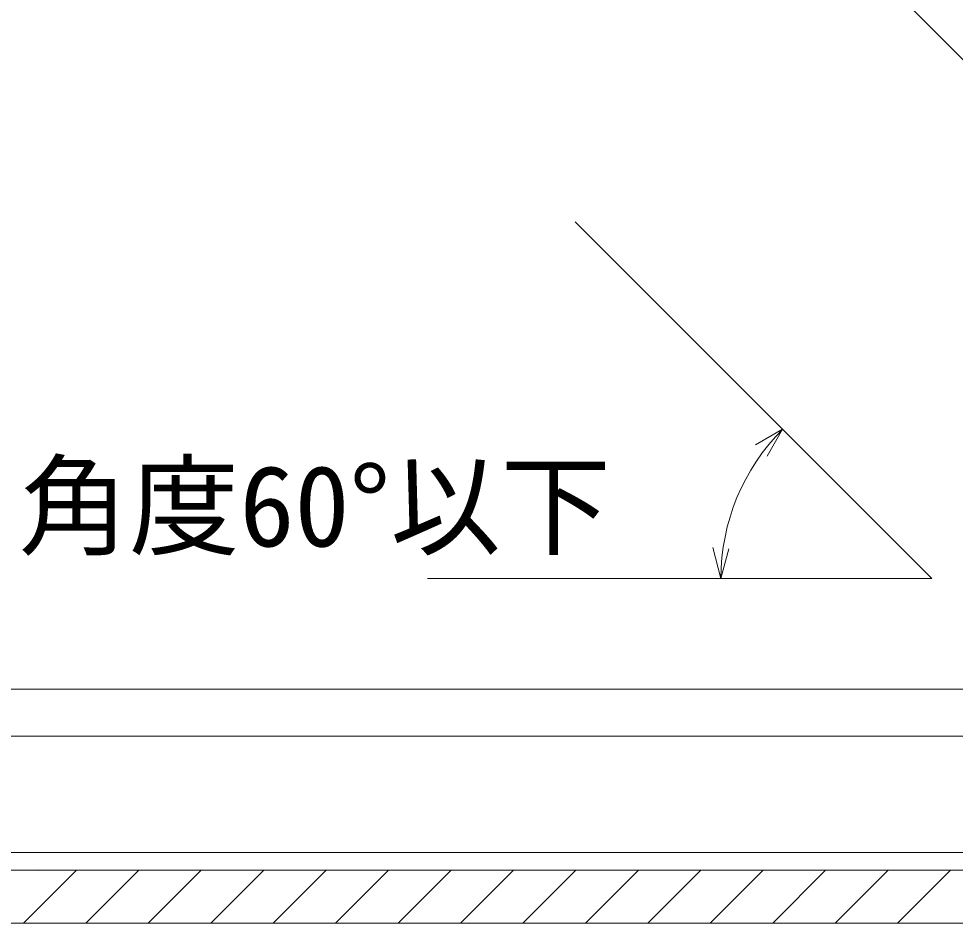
# Model space of a CAD drawing. Units: millimetres at full size, sheet at 1:10; details may follow other scales. Extents: x -2077 to 2023, y -1433 to 1417.
# Drawn here: x 391.1 to 603.2, y -1080.5 to -875.7 of the extents above; entities that cross this region are included whole.
import ezdxf
from ezdxf.enums import TextEntityAlignment as Align

# ---------------------------------------------------------------- set-up
doc = ezdxf.new("R2010")
doc.units = ezdxf.units.MM
doc.header["$LTSCALE"] = 10
doc.layers.add('1-0_断面', color=7, linetype='Continuous', lineweight=9)
doc.layers.add('1-2_文字', color=7, linetype='Continuous', lineweight=9)
doc.styles.add('ＭＳ ゴシック', font='')
doc.styles.get('ＭＳ ゴシック').set_extended_font_data('MS Gothic')

msp = doc.modelspace()

# ---------------------------------------------------------------- linework, layer by layer
at = {"layer": '1-0_断面'}
for p, q in [((663.68, -943.66), (516.82, -796.8)), ((-196.87, -1027.48), (618.4, -1027.48)), ((-196.9, -1038.08), (1613.19, -1038.08)), ((1722.07, -1064.48), (-316.22, -1064.48)), ((1722.07, -1068.48), (-316.22, -1068.48)), ((392.14, -1080.48), (404.14, -1068.48)), ((395.49, -1068.52), (395.53, -1068.48)), ((406.28, -1080.48), (418.28, -1068.48)), ((420.42, -1080.48), (432.42, -1068.48)), ((434.56, -1080.48), (446.56, -1068.48)), ((448.71, -1080.48), (460.71, -1068.48)), ((462.85, -1080.48), (474.85, -1068.48)), ((476.99, -1080.48), (488.99, -1068.48)), ((491.13, -1080.48), (503.13, -1068.48)), ((505.27, -1080.48), (517.27, -1068.48)), ((519.42, -1080.48), (531.42, -1068.48)), ((533.56, -1080.48), (545.56, -1068.48)), ((547.7, -1080.48), (559.7, -1068.48)), ((551.05, -1068.52), (551.1, -1068.48)), ((561.84, -1080.48), (573.84, -1068.48)), ((575.99, -1080.48), (587.99, -1068.48)), ((590.13, -1080.48), (602.13, -1068.48)), ((1722.07, -1080.48), (-316.22, -1080.48))]:
    msp.add_line(p, q, dxfattribs=at)
at = {"layer": '1-2_文字'}
for p, q in [((597.89, -1002.38), (517.12, -921.62)), ((564.1, -968.6), (557.97, -972.14)), ((564.1, -968.6), (560.58, -974.71)), ((550.11, -1002.38), (548.25, -995.41)), ((550.11, -1002.38), (551.91, -995.68)), ((597.89, -1002.38), (483.67, -1002.38))]:
    msp.add_line(p, q, dxfattribs=at)
msp.add_arc((597.89, -1002.38), 47.77, 135, 180, dxfattribs=at)

# ---------------------------------------------------------------- texts
at = {"layer": '1-2_文字', "style": 'ＭＳ ゴシック'}
msp.add_text('ブレース角度60°以下', height=18.33, dxfattribs=at).set_placement((291.05, -1000.64), align=Align.BOTTOM_LEFT)

doc.saveas('drawing.dxf')
